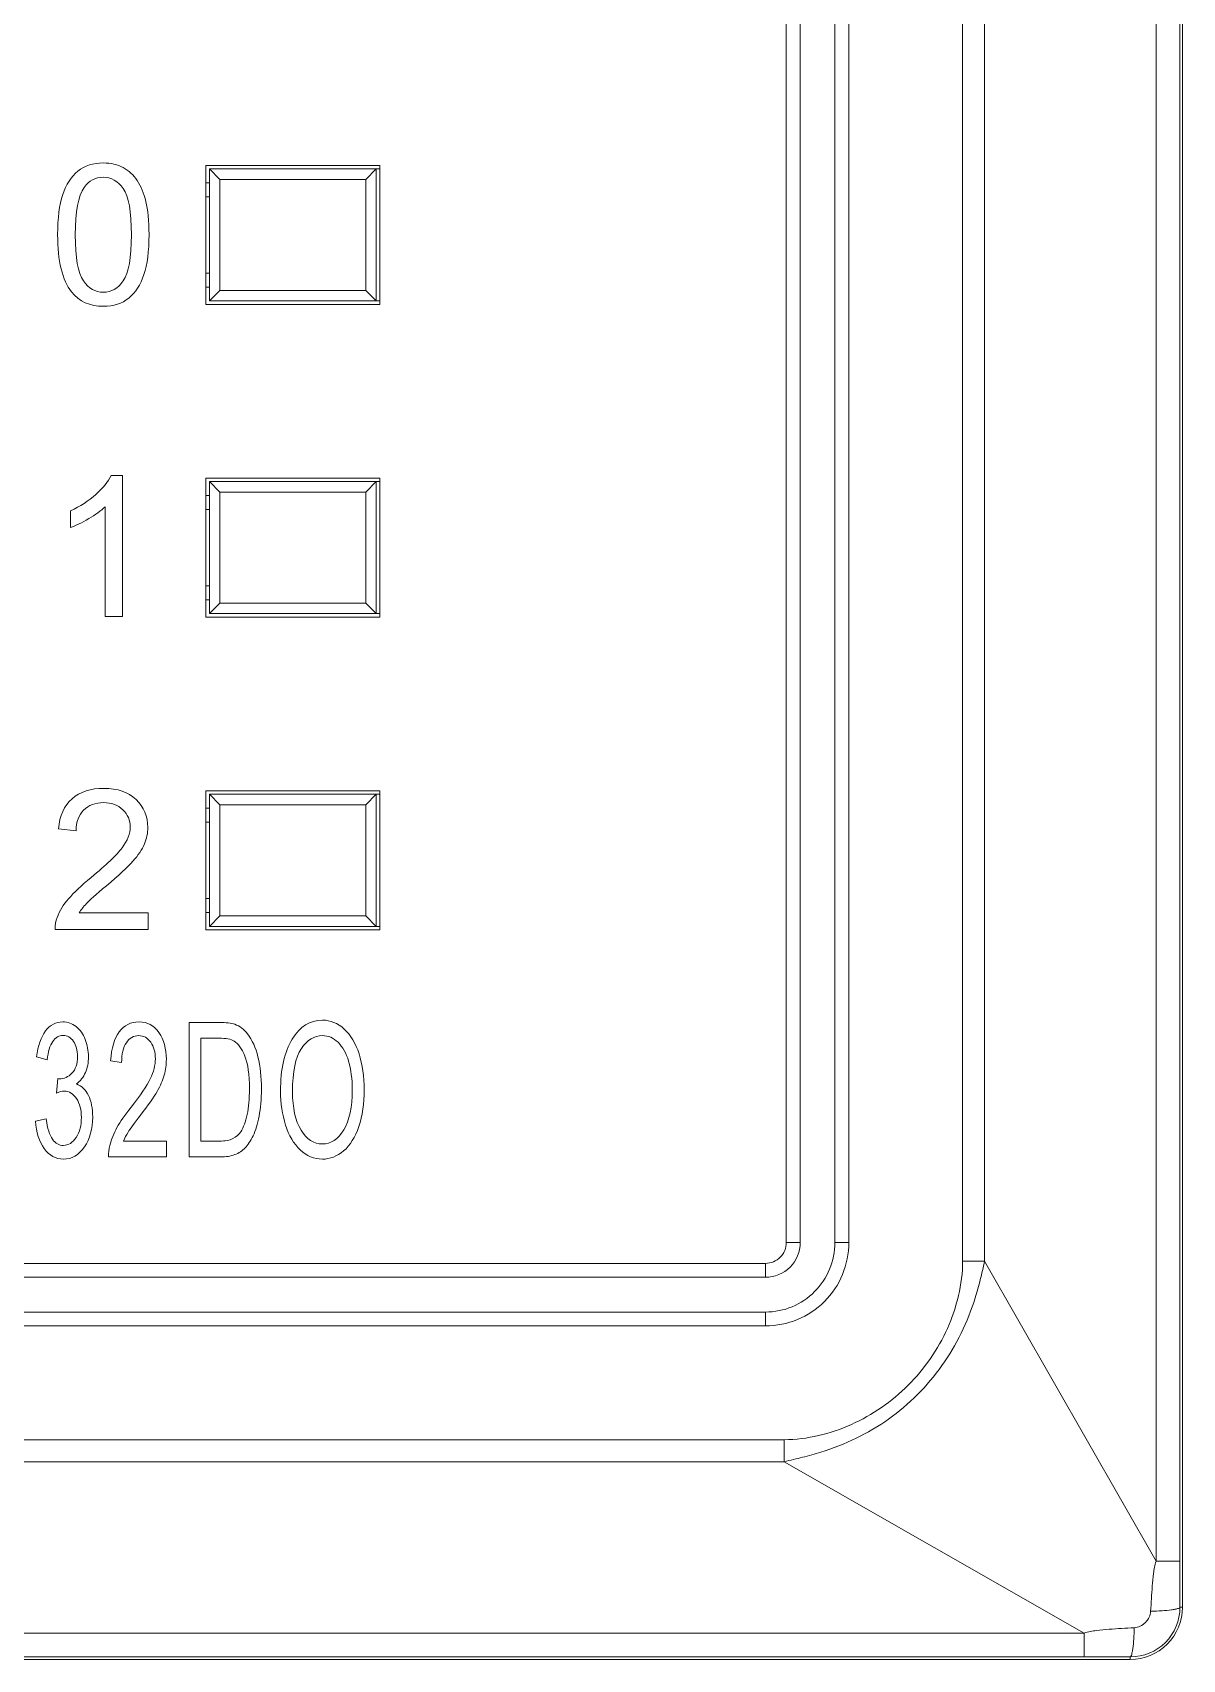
# Model space of a CAD drawing. Header units: millimetres. Extents: x 33157 to 59611, y -29750 to 1750.
# Drawn here: x 53834.61 to 53851.15, y 1143.49 to 1166.9 of the extents above; entities that cross this region are included whole.
import ezdxf

# ---------------------------------------------------------------- set-up
doc = ezdxf.new("R2010")
doc.units = ezdxf.units.MM
doc.layers.get('0').update_dxf_attribs({"lineweight": 18})

msp = doc.modelspace()

# ---------------------------------------------------------------- linework, layer by layer
at = {"lineweight": 9}
for p, q in [((53851.153, 1242.739), (53851.153, 1144.239)), ((53850.774, 1242.075), (53850.774, 1144.903)), ((53851.116, 1242.075), (53851.116, 1144.903)), ((53847.991, 1237.758), (53847.991, 1149.219)), ((53848.307, 1237.758), (53848.307, 1149.219)), ((53845.453, 1237.489), (53845.453, 1149.489)), ((53845.653, 1237.489), (53845.653, 1149.489)), ((53846.153, 1237.489), (53846.153, 1149.489)), ((53846.353, 1237.489), (53846.353, 1149.489)), ((53837.103, 1164.989), (53837.103, 1162.989)), ((53837.153, 1164.939), (53837.153, 1163.039)), ((53839.553, 1164.939), (53839.553, 1163.039)), ((53839.603, 1164.989), (53839.603, 1162.989)), ((53837.303, 1164.789), (53837.303, 1163.189)), ((53839.403, 1164.789), (53839.403, 1163.189)), ((53837.103, 1160.489), (53837.103, 1158.489)), ((53837.153, 1160.439), (53837.153, 1158.539)), ((53839.553, 1160.439), (53839.553, 1158.539)), ((53839.603, 1160.489), (53839.603, 1158.489)), ((53837.303, 1160.289), (53837.303, 1158.689)), ((53839.403, 1160.289), (53839.403, 1158.689)), ((53837.103, 1155.989), (53837.103, 1153.989)), ((53837.153, 1155.939), (53837.153, 1154.039)), ((53839.553, 1155.939), (53839.553, 1154.039)), ((53839.603, 1155.989), (53839.603, 1153.989)), ((53837.303, 1155.789), (53837.303, 1154.189)), ((53839.403, 1155.789), (53839.403, 1154.189)), ((53845.653, 1149.489), (53845.653, 1149.489)), ((53846.353, 1149.489), (53846.353, 1149.489)), ((53845.153, 1149.189), (53845.153, 1149.189)), ((53845.153, 1149.189), (53845.153, 1149.189)), ((53845.153, 1149.189), (53845.153, 1148.989)), ((53845.153, 1149.189), (53845.153, 1149.189)), ((53848.307, 1149.219), (53848.307, 1149.219)), ((53845.153, 1148.989), (53845.153, 1148.989)), ((53845.153, 1148.489), (53845.153, 1148.489)), ((53845.153, 1148.489), (53845.153, 1148.489)), ((53845.153, 1148.489), (53845.153, 1148.289)), ((53845.153, 1148.289), (53845.153, 1148.289)), ((53845.423, 1146.651), (53845.423, 1146.651)), ((53845.423, 1146.651), (53845.423, 1146.651)), ((53845.423, 1146.651), (53845.423, 1146.335)), ((53845.423, 1146.335), (53845.423, 1146.335)), ((53851.116, 1144.903), (53851.116, 1144.903)), ((53851.153, 1144.239), (53851.153, 1144.239)), ((53849.739, 1143.868), (53849.739, 1143.868)), ((53849.739, 1143.868), (53849.739, 1143.868)), ((53849.739, 1143.868), (53849.739, 1143.527)), ((53849.739, 1143.527), (53849.739, 1143.527)), ((53850.403, 1143.526), (53850.403, 1143.526)), ((53850.403, 1143.526), (53850.403, 1143.489)), ((53850.403, 1143.489), (53850.403, 1143.489))]:
    msp.add_line(p, q, dxfattribs=at)
for points, knots in [([(53834.969, 1163.993), (53834.969, 1164.232), (53834.994, 1164.424), (53835.042, 1164.57), (53835.092, 1164.716), (53835.165, 1164.829), (53835.262, 1164.907), (53835.358, 1164.986), (53835.48, 1165.025), (53835.627, 1165.025), (53835.735, 1165.025), (53835.83, 1165.003), (53835.912, 1164.96), (53835.994, 1164.916), (53836.062, 1164.853), (53836.114, 1164.771), (53836.167, 1164.689), (53836.208, 1164.589), (53836.239, 1164.47), (53836.269, 1164.352), (53836.284, 1164.193), (53836.284, 1163.993), (53836.284, 1163.756), (53836.26, 1163.564), (53836.211, 1163.418), (53836.163, 1163.272), (53836.09, 1163.16), (53835.993, 1163.081), (53835.897, 1163.001), (53835.774, 1162.962), (53835.627, 1162.962), (53835.432, 1162.962), (53835.28, 1163.031), (53835.169, 1163.17), (53835.035, 1163.339), (53834.969, 1163.613), (53834.969, 1163.993)], [0, 0, 0, 0, 134862.075956, 134862.075956, 134862.075956, 269724.151913, 269724.151913, 269724.151913, 404586.227869, 404586.227869, 404586.227869, 539448.303826, 539448.303826, 539448.303826, 674310.379782, 674310.379782, 674310.379782, 809172.455738, 809172.455738, 809172.455738, 944034.531695, 944034.531695, 944034.531695, 1078896.607651, 1078896.607651, 1078896.607651, 1213758.683608, 1213758.683608, 1213758.683608, 1348620.759564, 1348620.759564, 1348620.759564, 1483482.83552, 1483482.83552, 1483482.83552, 1618344.911477, 1618344.911477, 1618344.911477, 1618344.911477]), ([(53835.223, 1163.992), (53835.223, 1163.66), (53835.262, 1163.438), (53835.339, 1163.329), (53835.417, 1163.22), (53835.513, 1163.165), (53835.627, 1163.165), (53835.74, 1163.165), (53835.836, 1163.22), (53835.914, 1163.33), (53835.992, 1163.44), (53836.03, 1163.66), (53836.03, 1163.992), (53836.03, 1164.325), (53835.992, 1164.546), (53835.914, 1164.655), (53835.837, 1164.764), (53835.74, 1164.819), (53835.624, 1164.819), (53835.51, 1164.819), (53835.419, 1164.771), (53835.351, 1164.674), (53835.265, 1164.551), (53835.223, 1164.324), (53835.223, 1163.992)], [0, 0, 0, 0, 138001.367057, 138001.367057, 138001.367057, 276002.734114, 276002.734114, 276002.734114, 414004.101171, 414004.101171, 414004.101171, 552005.468229, 552005.468229, 552005.468229, 690006.835286, 690006.835286, 690006.835286, 828008.202343, 828008.202343, 828008.202343, 966009.5694, 966009.5694, 966009.5694, 1104010.936457, 1104010.936457, 1104010.936457, 1104010.936457]), ([(53835.9, 1158.496), (53835.9, 1158.496), (53835.652, 1158.496), (53835.652, 1158.496), (53835.652, 1158.496), (53835.652, 1160.077), (53835.652, 1160.077), (53835.592, 1160.02), (53835.514, 1159.963), (53835.417, 1159.906), (53835.32, 1159.849), (53835.232, 1159.806), (53835.155, 1159.778), (53835.155, 1159.778), (53835.155, 1160.018), (53835.155, 1160.018), (53835.294, 1160.083), (53835.415, 1160.162), (53835.519, 1160.255), (53835.623, 1160.348), (53835.697, 1160.438), (53835.74, 1160.525), (53835.74, 1160.525), (53835.9, 1160.525), (53835.9, 1160.525), (53835.9, 1160.525), (53835.9, 1158.496), (53835.9, 1158.496)], [0, 0, 0, 0, 137023.120414, 137023.120414, 137023.120414, 274046.240828, 274046.240828, 274046.240828, 411069.361242, 411069.361242, 411069.361242, 548092.481656, 548092.481656, 548092.481656, 685115.602069, 685115.602069, 685115.602069, 822138.722483, 822138.722483, 822138.722483, 959161.842897, 959161.842897, 959161.842897, 1096184.963311, 1096184.963311, 1096184.963311, 1233208.083725, 1233208.083725, 1233208.083725, 1233208.083725]), ([(53836.27, 1154.233), (53836.27, 1154.233), (53836.27, 1153.996), (53836.27, 1153.996), (53836.27, 1153.996), (53834.932, 1153.996), (53834.932, 1153.996), (53834.931, 1154.056), (53834.94, 1154.113), (53834.962, 1154.168), (53834.996, 1154.259), (53835.051, 1154.349), (53835.127, 1154.437), (53835.202, 1154.525), (53835.311, 1154.627), (53835.451, 1154.742), (53835.67, 1154.922), (53835.819, 1155.065), (53835.896, 1155.17), (53835.974, 1155.275), (53836.013, 1155.375), (53836.013, 1155.469), (53836.013, 1155.567), (53835.978, 1155.65), (53835.907, 1155.718), (53835.837, 1155.785), (53835.745, 1155.819), (53835.631, 1155.819), (53835.511, 1155.819), (53835.415, 1155.783), (53835.343, 1155.712), (53835.272, 1155.641), (53835.235, 1155.542), (53835.234, 1155.415), (53835.234, 1155.415), (53834.98, 1155.441), (53834.98, 1155.441), (53834.998, 1155.631), (53835.064, 1155.776), (53835.177, 1155.875), (53835.292, 1155.975), (53835.445, 1156.025), (53835.637, 1156.025), (53835.831, 1156.025), (53835.985, 1155.971), (53836.097, 1155.864), (53836.211, 1155.756), (53836.267, 1155.622), (53836.267, 1155.463), (53836.267, 1155.382), (53836.251, 1155.303), (53836.217, 1155.225), (53836.185, 1155.146), (53836.129, 1155.064), (53836.053, 1154.978), (53835.976, 1154.891), (53835.848, 1154.772), (53835.67, 1154.622), (53835.521, 1154.497), (53835.425, 1154.412), (53835.383, 1154.367), (53835.341, 1154.323), (53835.306, 1154.278), (53835.278, 1154.233), (53835.278, 1154.233), (53836.27, 1154.233), (53836.27, 1154.233)], [0, 0, 0, 0, 132017.137986, 132017.137986, 132017.137986, 264034.275973, 264034.275973, 264034.275973, 396051.413959, 396051.413959, 396051.413959, 528068.551945, 528068.551945, 528068.551945, 660085.689931, 660085.689931, 660085.689931, 792102.827918, 792102.827918, 792102.827918, 924119.965904, 924119.965904, 924119.965904, 1056137.10389, 1056137.10389, 1056137.10389, 1188154.241876, 1188154.241876, 1188154.241876, 1320171.379863, 1320171.379863, 1320171.379863, 1452188.517849, 1452188.517849, 1452188.517849, 1584205.655835, 1584205.655835, 1584205.655835, 1716222.793822, 1716222.793822, 1716222.793822, 1848239.931808, 1848239.931808, 1848239.931808, 1980257.069794, 1980257.069794, 1980257.069794, 2112274.20778, 2112274.20778, 2112274.20778, 2244291.345767, 2244291.345767, 2244291.345767, 2376308.483753, 2376308.483753, 2376308.483753, 2508325.621739, 2508325.621739, 2508325.621739, 2640342.759725, 2640342.759725, 2640342.759725, 2772359.897712, 2772359.897712, 2772359.897712, 2904377.035698, 2904377.035698, 2904377.035698, 2904377.035698]), ([(53834.65, 1151.235), (53834.65, 1151.235), (53834.805, 1151.267), (53834.805, 1151.267), (53834.822, 1151.132), (53834.852, 1151.035), (53834.895, 1150.975), (53834.937, 1150.916), (53834.989, 1150.886), (53835.051, 1150.886), (53835.124, 1150.886), (53835.186, 1150.925), (53835.236, 1151.002), (53835.286, 1151.08), (53835.311, 1151.176), (53835.311, 1151.29), (53835.311, 1151.399), (53835.287, 1151.489), (53835.241, 1151.56), (53835.195, 1151.631), (53835.136, 1151.667), (53835.064, 1151.667), (53835.035, 1151.667), (53834.998, 1151.658), (53834.955, 1151.64), (53834.955, 1151.64), (53834.972, 1151.848), (53834.972, 1151.848), (53834.982, 1151.846), (53834.991, 1151.845), (53834.997, 1151.845), (53835.063, 1151.845), (53835.122, 1151.872), (53835.175, 1151.925), (53835.228, 1151.977), (53835.254, 1152.058), (53835.254, 1152.168), (53835.254, 1152.255), (53835.235, 1152.327), (53835.197, 1152.384), (53835.158, 1152.441), (53835.109, 1152.47), (53835.048, 1152.47), (53834.988, 1152.47), (53834.938, 1152.44), (53834.898, 1152.382), (53834.858, 1152.323), (53834.832, 1152.235), (53834.82, 1152.118), (53834.82, 1152.118), (53834.666, 1152.162), (53834.666, 1152.162), (53834.685, 1152.321), (53834.728, 1152.445), (53834.795, 1152.533), (53834.861, 1152.621), (53834.945, 1152.664), (53835.044, 1152.664), (53835.113, 1152.664), (53835.176, 1152.642), (53835.234, 1152.596), (53835.292, 1152.551), (53835.336, 1152.489), (53835.366, 1152.412), (53835.397, 1152.333), (53835.412, 1152.25), (53835.412, 1152.162), (53835.412, 1152.079), (53835.398, 1152.003), (53835.369, 1151.935), (53835.34, 1151.867), (53835.296, 1151.812), (53835.239, 1151.771), (53835.313, 1151.745), (53835.371, 1151.69), (53835.412, 1151.607), (53835.453, 1151.524), (53835.474, 1151.42), (53835.474, 1151.295), (53835.474, 1151.126), (53835.434, 1150.982), (53835.354, 1150.865), (53835.274, 1150.747), (53835.172, 1150.689), (53835.05, 1150.689), (53834.94, 1150.689), (53834.848, 1150.74), (53834.775, 1150.841), (53834.702, 1150.942), (53834.66, 1151.073), (53834.65, 1151.235)], [0, 0, 0, 0, 131108.248843, 131108.248843, 131108.248843, 262216.497687, 262216.497687, 262216.497687, 393324.74653, 393324.74653, 393324.74653, 524432.995373, 524432.995373, 524432.995373, 655541.244217, 655541.244217, 655541.244217, 786649.49306, 786649.49306, 786649.49306, 917757.741904, 917757.741904, 917757.741904, 1048865.990747, 1048865.990747, 1048865.990747, 1179974.23959, 1179974.23959, 1179974.23959, 1311082.488434, 1311082.488434, 1311082.488434, 1442190.737277, 1442190.737277, 1442190.737277, 1573298.98612, 1573298.98612, 1573298.98612, 1704407.234964, 1704407.234964, 1704407.234964, 1835515.483807, 1835515.483807, 1835515.483807, 1966623.732651, 1966623.732651, 1966623.732651, 2097731.981494, 2097731.981494, 2097731.981494, 2228840.230337, 2228840.230337, 2228840.230337, 2359948.479181, 2359948.479181, 2359948.479181, 2491056.728024, 2491056.728024, 2491056.728024, 2622164.976867, 2622164.976867, 2622164.976867, 2753273.225711, 2753273.225711, 2753273.225711, 2884381.474554, 2884381.474554, 2884381.474554, 3015489.723397, 3015489.723397, 3015489.723397, 3146597.972241, 3146597.972241, 3146597.972241, 3277706.221084, 3277706.221084, 3277706.221084, 3408814.469928, 3408814.469928, 3408814.469928, 3539922.718771, 3539922.718771, 3539922.718771, 3671030.967614, 3671030.967614, 3671030.967614, 3802139.216458, 3802139.216458, 3802139.216458, 3933247.465301, 3933247.465301, 3933247.465301, 3933247.465301]), ([(53836.535, 1150.948), (53836.535, 1150.948), (53836.535, 1150.721), (53836.535, 1150.721), (53836.535, 1150.721), (53835.702, 1150.721), (53835.702, 1150.721), (53835.701, 1150.778), (53835.707, 1150.833), (53835.72, 1150.886), (53835.741, 1150.973), (53835.776, 1151.059), (53835.823, 1151.144), (53835.87, 1151.228), (53835.937, 1151.325), (53836.025, 1151.435), (53836.161, 1151.608), (53836.253, 1151.744), (53836.302, 1151.845), (53836.35, 1151.946), (53836.375, 1152.042), (53836.375, 1152.132), (53836.375, 1152.226), (53836.353, 1152.305), (53836.309, 1152.37), (53836.265, 1152.434), (53836.208, 1152.467), (53836.137, 1152.467), (53836.062, 1152.467), (53836.003, 1152.433), (53835.958, 1152.364), (53835.913, 1152.296), (53835.89, 1152.202), (53835.89, 1152.08), (53835.89, 1152.08), (53835.732, 1152.105), (53835.732, 1152.105), (53835.743, 1152.287), (53835.784, 1152.425), (53835.854, 1152.521), (53835.926, 1152.616), (53836.021, 1152.664), (53836.14, 1152.664), (53836.261, 1152.664), (53836.357, 1152.613), (53836.427, 1152.51), (53836.498, 1152.407), (53836.533, 1152.279), (53836.533, 1152.126), (53836.533, 1152.049), (53836.523, 1151.973), (53836.502, 1151.898), (53836.481, 1151.823), (53836.447, 1151.744), (53836.399, 1151.661), (53836.351, 1151.579), (53836.272, 1151.465), (53836.161, 1151.321), (53836.068, 1151.201), (53836.009, 1151.12), (53835.982, 1151.077), (53835.956, 1151.034), (53835.934, 1150.991), (53835.917, 1150.948), (53835.917, 1150.948), (53836.535, 1150.948), (53836.535, 1150.948)], [0, 0, 0, 0, 132023.508483, 132023.508483, 132023.508483, 264047.016967, 264047.016967, 264047.016967, 396070.52545, 396070.52545, 396070.52545, 528094.033933, 528094.033933, 528094.033933, 660117.542417, 660117.542417, 660117.542417, 792141.0509, 792141.0509, 792141.0509, 924164.559383, 924164.559383, 924164.559383, 1056188.067867, 1056188.067867, 1056188.067867, 1188211.57635, 1188211.57635, 1188211.57635, 1320235.084833, 1320235.084833, 1320235.084833, 1452258.593317, 1452258.593317, 1452258.593317, 1584282.1018, 1584282.1018, 1584282.1018, 1716305.610283, 1716305.610283, 1716305.610283, 1848329.118767, 1848329.118767, 1848329.118767, 1980352.62725, 1980352.62725, 1980352.62725, 2112376.135733, 2112376.135733, 2112376.135733, 2244399.644217, 2244399.644217, 2244399.644217, 2376423.1527, 2376423.1527, 2376423.1527, 2508446.661183, 2508446.661183, 2508446.661183, 2640470.169667, 2640470.169667, 2640470.169667, 2772493.67815, 2772493.67815, 2772493.67815, 2904517.186634, 2904517.186634, 2904517.186634, 2904517.186634]), ([(53836.861, 1150.721), (53836.861, 1150.721), (53836.861, 1152.656), (53836.861, 1152.656), (53836.861, 1152.656), (53837.294, 1152.656), (53837.294, 1152.656), (53837.392, 1152.656), (53837.467, 1152.647), (53837.518, 1152.629), (53837.59, 1152.603), (53837.652, 1152.557), (53837.703, 1152.49), (53837.769, 1152.403), (53837.819, 1152.294), (53837.851, 1152.159), (53837.885, 1152.025), (53837.901, 1151.871), (53837.901, 1151.699), (53837.901, 1151.552), (53837.89, 1151.422), (53837.868, 1151.308), (53837.845, 1151.195), (53837.817, 1151.101), (53837.782, 1151.026), (53837.747, 1150.952), (53837.709, 1150.894), (53837.667, 1150.851), (53837.626, 1150.808), (53837.576, 1150.776), (53837.517, 1150.754), (53837.458, 1150.732), (53837.391, 1150.721), (53837.315, 1150.721), (53837.315, 1150.721), (53836.861, 1150.721), (53836.861, 1150.721)], [0, 0, 0, 0, 134880.411253, 134880.411253, 134880.411253, 269760.822505, 269760.822505, 269760.822505, 404641.233758, 404641.233758, 404641.233758, 539521.645011, 539521.645011, 539521.645011, 674402.056263, 674402.056263, 674402.056263, 809282.467516, 809282.467516, 809282.467516, 944162.878769, 944162.878769, 944162.878769, 1079043.290022, 1079043.290022, 1079043.290022, 1213923.701274, 1213923.701274, 1213923.701274, 1348804.112527, 1348804.112527, 1348804.112527, 1483684.52378, 1483684.52378, 1483684.52378, 1618564.935032, 1618564.935032, 1618564.935032, 1618564.935032]), ([(53838.176, 1151.663), (53838.176, 1151.984), (53838.232, 1152.235), (53838.345, 1152.416), (53838.457, 1152.598), (53838.601, 1152.689), (53838.779, 1152.689), (53838.895, 1152.689), (53839, 1152.646), (53839.093, 1152.561), (53839.186, 1152.475), (53839.257, 1152.357), (53839.306, 1152.204), (53839.355, 1152.052), (53839.38, 1151.879), (53839.38, 1151.685), (53839.38, 1151.489), (53839.354, 1151.314), (53839.302, 1151.159), (53839.251, 1151.004), (53839.178, 1150.887), (53839.084, 1150.808), (53838.989, 1150.728), (53838.887, 1150.689), (53838.778, 1150.689), (53838.659, 1150.689), (53838.554, 1150.733), (53838.46, 1150.821), (53838.367, 1150.908), (53838.296, 1151.028), (53838.248, 1151.18), (53838.2, 1151.332), (53838.176, 1151.493), (53838.176, 1151.663)], [0, 0, 0, 0, 135507.523635, 135507.523635, 135507.523635, 271015.047269, 271015.047269, 271015.047269, 406522.570904, 406522.570904, 406522.570904, 542030.094539, 542030.094539, 542030.094539, 677537.618173, 677537.618173, 677537.618173, 813045.141808, 813045.141808, 813045.141808, 948552.665443, 948552.665443, 948552.665443, 1084060.189078, 1084060.189078, 1084060.189078, 1219567.712712, 1219567.712712, 1219567.712712, 1355075.236347, 1355075.236347, 1355075.236347, 1490582.759982, 1490582.759982, 1490582.759982, 1490582.759982]), ([(53837.028, 1150.948), (53837.028, 1150.948), (53837.296, 1150.948), (53837.296, 1150.948), (53837.379, 1150.948), (53837.444, 1150.96), (53837.491, 1150.984), (53837.538, 1151.008), (53837.576, 1151.041), (53837.604, 1151.084), (53837.643, 1151.145), (53837.674, 1151.227), (53837.696, 1151.33), (53837.718, 1151.432), (53837.729, 1151.557), (53837.729, 1151.703), (53837.729, 1151.906), (53837.707, 1152.062), (53837.664, 1152.171), (53837.621, 1152.28), (53837.569, 1152.353), (53837.507, 1152.389), (53837.462, 1152.416), (53837.391, 1152.429), (53837.292, 1152.429), (53837.292, 1152.429), (53837.028, 1152.429), (53837.028, 1152.429), (53837.028, 1152.429), (53837.028, 1150.948), (53837.028, 1150.948)], [0, 0, 0, 0, 136138.968221, 136138.968221, 136138.968221, 272277.936442, 272277.936442, 272277.936442, 408416.904663, 408416.904663, 408416.904663, 544555.872885, 544555.872885, 544555.872885, 680694.841106, 680694.841106, 680694.841106, 816833.809327, 816833.809327, 816833.809327, 952972.777548, 952972.777548, 952972.777548, 1089111.745769, 1089111.745769, 1089111.745769, 1225250.71399, 1225250.71399, 1225250.71399, 1361389.682211, 1361389.682211, 1361389.682211, 1361389.682211]), ([(53838.348, 1151.658), (53838.348, 1151.426), (53838.389, 1151.242), (53838.471, 1151.108), (53838.552, 1150.975), (53838.654, 1150.908), (53838.777, 1150.908), (53838.902, 1150.908), (53839.005, 1150.975), (53839.086, 1151.11), (53839.167, 1151.245), (53839.208, 1151.437), (53839.208, 1151.686), (53839.208, 1151.843), (53839.19, 1151.98), (53839.156, 1152.098), (53839.121, 1152.215), (53839.07, 1152.306), (53839.004, 1152.37), (53838.937, 1152.434), (53838.863, 1152.467), (53838.78, 1152.467), (53838.662, 1152.467), (53838.561, 1152.405), (53838.476, 1152.28), (53838.391, 1152.156), (53838.348, 1151.949), (53838.348, 1151.658)], [0, 0, 0, 0, 137042.020169, 137042.020169, 137042.020169, 274084.040338, 274084.040338, 274084.040338, 411126.060507, 411126.060507, 411126.060507, 548168.080676, 548168.080676, 548168.080676, 685210.100845, 685210.100845, 685210.100845, 822252.121014, 822252.121014, 822252.121014, 959294.141183, 959294.141183, 959294.141183, 1096336.161352, 1096336.161352, 1096336.161352, 1233378.181521, 1233378.181521, 1233378.181521, 1233378.181521])]:
    msp.add_open_spline(points, degree=3, knots=knots)
for points in [[(53839.603, 1164.989), (53839.603, 1164.989), (53837.103, 1164.989), (53837.103, 1164.989)], [(53837.153, 1164.939), (53837.153, 1164.939), (53839.603, 1164.939), (53839.603, 1164.939)], [(53837.153, 1164.939), (53837.153, 1164.939), (53837.303, 1164.789), (53837.303, 1164.789)], [(53839.553, 1164.939), (53839.553, 1164.939), (53839.403, 1164.789), (53839.403, 1164.789)], [(53837.153, 1164.739), (53837.153, 1164.739), (53837.103, 1164.739), (53837.103, 1164.739)], [(53839.403, 1164.789), (53839.403, 1164.789), (53837.303, 1164.789), (53837.303, 1164.789)], [(53837.153, 1164.539), (53837.153, 1164.539), (53837.103, 1164.539), (53837.103, 1164.539)], [(53837.103, 1163.439), (53837.103, 1163.439), (53837.153, 1163.439), (53837.153, 1163.439)], [(53837.103, 1163.239), (53837.103, 1163.239), (53837.153, 1163.239), (53837.153, 1163.239)], [(53837.153, 1163.039), (53837.153, 1163.039), (53837.303, 1163.189), (53837.303, 1163.189)], [(53837.303, 1163.189), (53837.303, 1163.189), (53839.403, 1163.189), (53839.403, 1163.189)], [(53839.553, 1163.039), (53839.553, 1163.039), (53839.403, 1163.189), (53839.403, 1163.189)], [(53837.103, 1162.989), (53837.103, 1162.989), (53839.603, 1162.989), (53839.603, 1162.989)], [(53837.153, 1163.039), (53837.153, 1163.039), (53839.603, 1163.039), (53839.603, 1163.039)], [(53839.603, 1160.489), (53839.603, 1160.489), (53837.103, 1160.489), (53837.103, 1160.489)], [(53837.153, 1160.439), (53837.153, 1160.439), (53839.603, 1160.439), (53839.603, 1160.439)], [(53837.153, 1160.439), (53837.153, 1160.439), (53837.303, 1160.289), (53837.303, 1160.289)], [(53839.553, 1160.439), (53839.553, 1160.439), (53839.403, 1160.289), (53839.403, 1160.289)], [(53837.153, 1160.239), (53837.153, 1160.239), (53837.103, 1160.239), (53837.103, 1160.239)], [(53839.403, 1160.289), (53839.403, 1160.289), (53837.303, 1160.289), (53837.303, 1160.289)], [(53837.153, 1160.039), (53837.153, 1160.039), (53837.103, 1160.039), (53837.103, 1160.039)], [(53837.103, 1158.939), (53837.103, 1158.939), (53837.153, 1158.939), (53837.153, 1158.939)], [(53837.103, 1158.739), (53837.103, 1158.739), (53837.153, 1158.739), (53837.153, 1158.739)], [(53837.103, 1158.489), (53837.103, 1158.489), (53839.603, 1158.489), (53839.603, 1158.489)], [(53837.153, 1158.539), (53837.153, 1158.539), (53839.603, 1158.539), (53839.603, 1158.539)], [(53837.153, 1158.539), (53837.153, 1158.539), (53837.303, 1158.689), (53837.303, 1158.689)], [(53837.303, 1158.689), (53837.303, 1158.689), (53839.403, 1158.689), (53839.403, 1158.689)], [(53839.553, 1158.539), (53839.553, 1158.539), (53839.403, 1158.689), (53839.403, 1158.689)], [(53839.603, 1155.989), (53839.603, 1155.989), (53837.103, 1155.989), (53837.103, 1155.989)], [(53837.153, 1155.939), (53837.153, 1155.939), (53839.603, 1155.939), (53839.603, 1155.939)], [(53837.153, 1155.939), (53837.153, 1155.939), (53837.303, 1155.789), (53837.303, 1155.789)], [(53839.553, 1155.939), (53839.553, 1155.939), (53839.403, 1155.789), (53839.403, 1155.789)], [(53837.153, 1155.739), (53837.153, 1155.739), (53837.103, 1155.739), (53837.103, 1155.739)], [(53839.403, 1155.789), (53839.403, 1155.789), (53837.303, 1155.789), (53837.303, 1155.789)], [(53837.153, 1155.539), (53837.153, 1155.539), (53837.103, 1155.539), (53837.103, 1155.539)], [(53837.103, 1154.439), (53837.103, 1154.439), (53837.153, 1154.439), (53837.153, 1154.439)], [(53837.103, 1154.239), (53837.103, 1154.239), (53837.153, 1154.239), (53837.153, 1154.239)], [(53837.153, 1154.039), (53837.153, 1154.039), (53839.603, 1154.039), (53839.603, 1154.039)], [(53837.153, 1154.039), (53837.153, 1154.039), (53837.303, 1154.189), (53837.303, 1154.189)], [(53837.303, 1154.189), (53837.303, 1154.189), (53839.403, 1154.189), (53839.403, 1154.189)], [(53839.553, 1154.039), (53839.553, 1154.039), (53839.403, 1154.189), (53839.403, 1154.189)], [(53837.103, 1153.989), (53837.103, 1153.989), (53839.603, 1153.989), (53839.603, 1153.989)], [(53845.453, 1149.489), (53845.453, 1149.489), (53845.653, 1149.489), (53845.653, 1149.489)], [(53846.353, 1149.489), (53846.353, 1149.489), (53846.153, 1149.489), (53846.153, 1149.489)], [(53822.453, 1149.189), (53822.453, 1149.189), (53845.153, 1149.189), (53845.153, 1149.189)], [(53822.453, 1149.189), (53822.453, 1149.189), (53845.153, 1149.189), (53845.153, 1149.189)], [(53847.991, 1149.219), (53847.991, 1149.219), (53848.307, 1149.219), (53848.307, 1149.219)], [(53850.774, 1144.903), (53850.774, 1144.903), (53848.307, 1149.219), (53848.307, 1149.219)], [(53822.453, 1148.989), (53822.453, 1148.989), (53845.153, 1148.989), (53845.153, 1148.989)], [(53845.153, 1148.489), (53845.153, 1148.489), (53822.453, 1148.489), (53822.453, 1148.489)], [(53845.153, 1148.289), (53845.153, 1148.289), (53822.453, 1148.289), (53822.453, 1148.289)], [(53822.184, 1146.651), (53822.184, 1146.651), (53845.423, 1146.651), (53845.423, 1146.651)], [(53822.184, 1146.335), (53822.184, 1146.335), (53845.423, 1146.335), (53845.423, 1146.335)], [(53849.739, 1143.868), (53849.739, 1143.868), (53845.423, 1146.335), (53845.423, 1146.335)], [(53851.116, 1144.903), (53851.116, 1144.903), (53850.774, 1144.903), (53850.774, 1144.903)], [(53851.116, 1144.903), (53851.116, 1144.682), (53851.116, 1144.46), (53851.117, 1144.239)], [(53851.117, 1144.239), (53851.117, 1144.239), (53851.153, 1144.239), (53851.153, 1144.239)], [(53849.739, 1143.868), (53849.739, 1143.868), (53817.868, 1143.868), (53817.868, 1143.868)], [(53817.203, 1143.489), (53817.203, 1143.489), (53850.403, 1143.489), (53850.403, 1143.489)], [(53849.739, 1143.527), (53849.739, 1143.527), (53817.868, 1143.527), (53817.868, 1143.527)], [(53850.403, 1143.526), (53850.182, 1143.526), (53849.961, 1143.527), (53849.739, 1143.527)]]:
    msp.add_open_spline(points, degree=3, dxfattribs=at)
for points, knots in [([(53845.153, 1148.289), (53845.472, 1148.289), (53845.777, 1148.415), (53846.002, 1148.64), (53846.227, 1148.865), (53846.353, 1149.171), (53846.353, 1149.489)], [0, 0, 0, 0, 166304.40648, 166304.40648, 166304.40648, 332608.812961, 332608.812961, 332608.812961, 332608.812961]), ([(53845.153, 1148.489), (53845.419, 1148.489), (53845.673, 1148.594), (53845.86, 1148.782), (53846.048, 1148.969), (53846.153, 1149.224), (53846.153, 1149.489)], [0, 0, 0, 0, 166303.96516, 166303.96516, 166303.96516, 332607.93032, 332607.93032, 332607.93032, 332607.93032]), ([(53845.153, 1148.989), (53845.286, 1148.989), (53845.413, 1149.042), (53845.507, 1149.135), (53845.601, 1149.229), (53845.653, 1149.356), (53845.653, 1149.489)], [0, 0, 0, 0, 166302.861962, 166302.861962, 166302.861962, 332605.723924, 332605.723924, 332605.723924, 332605.723924]), ([(53845.153, 1149.189), (53845.233, 1149.189), (53845.309, 1149.22), (53845.366, 1149.277), (53845.422, 1149.333), (53845.453, 1149.409), (53845.453, 1149.489)], [0, 0, 0, 0, 166302.420615, 166302.420615, 166302.420615, 332604.841231, 332604.841231, 332604.841231, 332604.841231]), ([(53845.423, 1146.651), (53845.589, 1146.651), (53845.755, 1146.673), (53845.917, 1146.711), (53846.08, 1146.749), (53846.238, 1146.803), (53846.39, 1146.871), (53846.692, 1147.007), (53846.971, 1147.199), (53847.207, 1147.435), (53847.443, 1147.671), (53847.636, 1147.95), (53847.771, 1148.253), (53847.839, 1148.405), (53847.893, 1148.563), (53847.931, 1148.725), (53847.969, 1148.887), (53847.991, 1149.053), (53847.991, 1149.219)], [0, 0, 0, 0, 141190.71228, 141190.71228, 141190.71228, 282381.424559, 282381.424559, 282381.424559, 423572.136839, 423572.136839, 423572.136839, 564762.849119, 564762.849119, 564762.849119, 705953.561398, 705953.561398, 705953.561398, 847144.273678, 847144.273678, 847144.273678, 847144.273678]), ([(53845.423, 1146.335), (53845.511, 1146.357), (53845.6, 1146.376), (53845.688, 1146.398), (53845.776, 1146.42), (53845.863, 1146.444), (53845.95, 1146.471), (53846.123, 1146.526), (53846.293, 1146.592), (53846.457, 1146.672), (53846.62, 1146.751), (53846.777, 1146.844), (53846.925, 1146.949), (53847.073, 1147.055), (53847.213, 1147.173), (53847.341, 1147.301), (53847.47, 1147.43), (53847.587, 1147.569), (53847.693, 1147.717), (53847.798, 1147.865), (53847.891, 1148.022), (53847.971, 1148.186), (53848.05, 1148.349), (53848.117, 1148.519), (53848.171, 1148.692), (53848.198, 1148.779), (53848.222, 1148.866), (53848.244, 1148.955), (53848.266, 1149.043), (53848.286, 1149.131), (53848.307, 1149.219)], [0, 0, 0, 0, 136167.515055, 136167.515055, 136167.515055, 272335.03011, 272335.03011, 272335.03011, 408502.545166, 408502.545166, 408502.545166, 544670.060221, 544670.060221, 544670.060221, 680837.575276, 680837.575276, 680837.575276, 817005.090331, 817005.090331, 817005.090331, 953172.605387, 953172.605387, 953172.605387, 1089340.120442, 1089340.120442, 1089340.120442, 1225507.635497, 1225507.635497, 1225507.635497, 1361675.150552, 1361675.150552, 1361675.150552, 1361675.150552]), ([(53850.774, 1144.903), (53850.763, 1144.875), (53850.756, 1144.845), (53850.75, 1144.816), (53850.745, 1144.786), (53850.74, 1144.756), (53850.737, 1144.726), (53850.729, 1144.666), (53850.724, 1144.605), (53850.719, 1144.545), (53850.714, 1144.485), (53850.71, 1144.424), (53850.706, 1144.364), (53850.703, 1144.304), (53850.699, 1144.244), (53850.696, 1144.183)], [0, 0, 0, 0, 143831.602902, 143831.602902, 143831.602902, 287663.205805, 287663.205805, 287663.205805, 431494.808707, 431494.808707, 431494.808707, 575326.41161, 575326.41161, 575326.41161, 719158.014512, 719158.014512, 719158.014512, 719158.014512]), ([(53850.403, 1143.489), (53850.602, 1143.489), (53850.793, 1143.568), (53850.934, 1143.709), (53851.074, 1143.849), (53851.153, 1144.04), (53851.153, 1144.239)], [0, 0, 0, 0, 166327.737122, 166327.737122, 166327.737122, 332655.474245, 332655.474245, 332655.474245, 332655.474245]), ([(53850.403, 1143.526), (53850.593, 1143.526), (53850.774, 1143.601), (53850.908, 1143.734), (53851.042, 1143.868), (53851.117, 1144.05), (53851.117, 1144.239)], [0, 0, 0, 0, 166327.656088, 166327.656088, 166327.656088, 332655.312176, 332655.312176, 332655.312176, 332655.312176]), ([(53851.117, 1144.239), (53851.116, 1144.234), (53851.112, 1144.231), (53851.107, 1144.229), (53851.099, 1144.224), (53851.092, 1144.222), (53851.083, 1144.22), (53851.071, 1144.216), (53851.058, 1144.213), (53851.045, 1144.211), (53851.028, 1144.207), (53851.011, 1144.205), (53850.994, 1144.203), (53850.95, 1144.197), (53850.905, 1144.193), (53850.86, 1144.19), (53850.805, 1144.187), (53850.751, 1144.184), (53850.696, 1144.183)], [0, 0, 0, 0, 141207.750204, 141207.750204, 141207.750204, 282415.500408, 282415.500408, 282415.500408, 423623.250611, 423623.250611, 423623.250611, 564831.000815, 564831.000815, 564831.000815, 706038.751019, 706038.751019, 706038.751019, 847246.501223, 847246.501223, 847246.501223, 847246.501223]), ([(53850.696, 1144.183), (53850.693, 1144.124), (53850.665, 1144.065), (53850.621, 1144.021), (53850.578, 1143.977), (53850.518, 1143.949), (53850.459, 1143.946)], [0, 0, 0, 0, 166326.748674, 166326.748674, 166326.748674, 332653.497347, 332653.497347, 332653.497347, 332653.497347]), ([(53850.459, 1143.946), (53850.399, 1143.943), (53850.338, 1143.94), (53850.278, 1143.936), (53850.218, 1143.932), (53850.158, 1143.928), (53850.097, 1143.923), (53850.037, 1143.918), (53849.977, 1143.913), (53849.917, 1143.906), (53849.856, 1143.898), (53849.796, 1143.89), (53849.739, 1143.868)], [0, 0, 0, 0, 147485.404094, 147485.404094, 147485.404094, 294970.808188, 294970.808188, 294970.808188, 442456.212281, 442456.212281, 442456.212281, 589941.616375, 589941.616375, 589941.616375, 589941.616375]), ([(53850.403, 1143.526), (53850.408, 1143.526), (53850.411, 1143.531), (53850.413, 1143.535), (53850.418, 1143.543), (53850.42, 1143.551), (53850.423, 1143.559), (53850.426, 1143.571), (53850.429, 1143.584), (53850.432, 1143.597), (53850.435, 1143.614), (53850.437, 1143.631), (53850.44, 1143.648), (53850.445, 1143.692), (53850.449, 1143.738), (53850.452, 1143.783), (53850.456, 1143.837), (53850.458, 1143.892), (53850.459, 1143.946)], [0, 0, 0, 0, 141206.930363, 141206.930363, 141206.930363, 282413.860726, 282413.860726, 282413.860726, 423620.791089, 423620.791089, 423620.791089, 564827.721452, 564827.721452, 564827.721452, 706034.651815, 706034.651815, 706034.651815, 847241.582178, 847241.582178, 847241.582178, 847241.582178])]:
    msp.add_open_spline(points, degree=3, knots=knots, dxfattribs=at)

doc.saveas('drawing.dxf')
